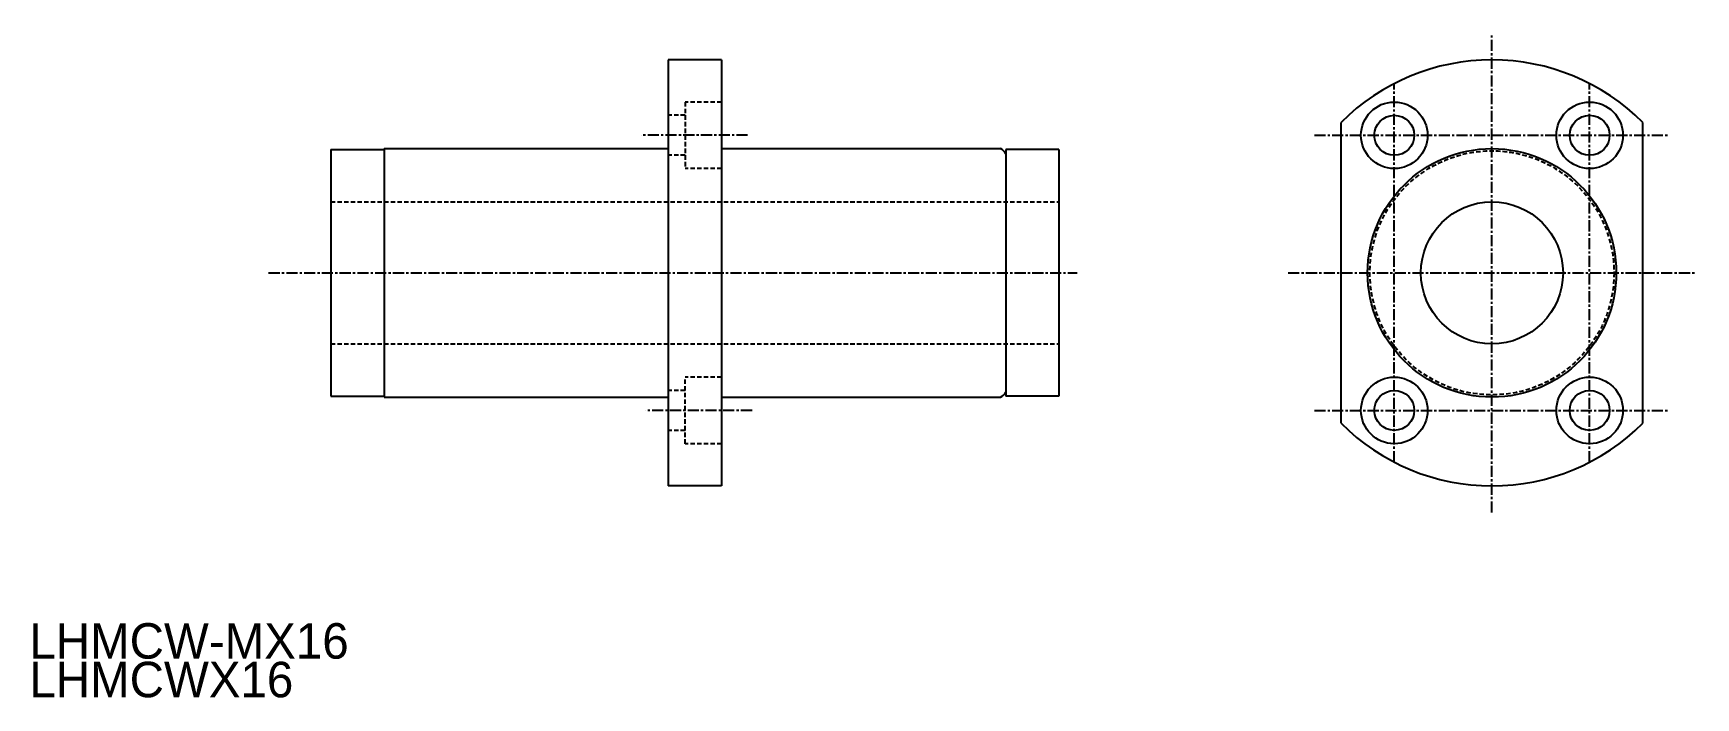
# Model space of a CAD drawing. Extents: x 52 to 239, y 59 to 134.
import ezdxf

# ---------------------------------------------------------------- set-up
doc = ezdxf.new("R2010")
doc.units = 0
doc.linetypes.add('CENTER', pattern=[2, 1.25, -0.25, 0.25, -0.25])
doc.linetypes.add('DASHED', pattern=[0.75, 0.5, -0.25])
doc.layers.get('0').update_dxf_attribs({"linetype": 'CONTINUOUS'})
doc.layers.add('CENTER', color=1, linetype='CENTER')

msp = doc.modelspace()

# ---------------------------------------------------------------- linework, layer by layer
at = {"color": 7, "linetype": 'CONTINUOUS'}
for p, q in [((129.3, 131.25), (123.3, 131.25)), ((123.3, 131.25), (123.3, 83.25)), ((129.3, 131.25), (129.3, 83.25)), ((199.06, 90.31), (199.06, 124.19)), ((233.06, 90.31), (233.06, 124.19)), ((85.3, 121.15), (85.3, 93.35)), ((85.3, 121.15), (91.3, 121.15)), ((91.3, 121.25), (123.3, 121.25)), ((91.3, 121.25), (91.3, 93.25)), ((129.3, 121.25), (160.71, 121.25)), ((167.3, 121.15), (161.3, 121.15)), ((161.3, 121.15), (161.3, 93.35)), ((167.3, 121.15), (167.3, 93.35)), ((85.3, 93.35), (91.3, 93.35)), ((91.3, 93.25), (123.3, 93.25)), ((129.3, 93.25), (160.71, 93.25)), ((167.3, 93.35), (161.3, 93.35)), ((129.3, 83.25), (123.3, 83.25))]:
    msp.add_line(p, q, dxfattribs=at)
at = {"color": 3, "linetype": 'DASHED'}
for p, q in [((129.3, 126.5), (125.2, 126.5)), ((125.2, 126.5), (125.2, 119)), ((125.2, 125), (123.3, 125)), ((125.2, 120.5), (123.3, 120.5)), ((129.3, 119), (125.2, 119)), ((85.3, 115.25), (167.3, 115.25)), ((85.3, 99.25), (167.3, 99.25)), ((129.3, 95.5), (125.2, 95.5)), ((125.2, 88), (125.2, 95.5)), ((125.2, 94), (123.3, 94)), ((125.2, 89.5), (123.3, 89.5)), ((129.3, 88), (125.2, 88))]:
    msp.add_line(p, q, dxfattribs=at)
at = {"color": 7, "linetype": 'CONTINUOUS'}
for centre, radius in [((205.06, 122.75), 3.75), ((227.06, 122.75), 3.75), ((205.06, 122.75), 2.25), ((227.06, 122.75), 2.25), ((216.06, 107.25), 14), ((216.06, 107.25), 8), ((205.06, 91.75), 3.75), ((227.06, 91.75), 3.75), ((205.06, 91.75), 2.25), ((227.06, 91.75), 2.25)]:
    msp.add_circle(centre, radius, dxfattribs=at)
at = {"color": 3, "linetype": 'DASHED'}
msp.add_circle((216.06, 107.25), 13.75, dxfattribs=at)
at = {"color": 7, "linetype": 'CONTINUOUS'}
for centre, radius, start, end in [((216.06, 107.25), 24, 44.9005, 135.0995), ((160.15, 120.07), 1.3, 27.7958, 64.6683), ((160.15, 94.42), 1.3, 295.3317, 332.2042), ((216.06, 107.25), 24, 224.9005, 315.0995)]:
    msp.add_arc(centre, radius, start, end, dxfattribs=at)
at = {"layer": 'CENTER', "color": 1, "linetype": 'CENTER'}
for p, q in [((216.06, 80.25), (216.06, 134.25)), ((205.06, 85.92), (205.06, 128.58)), ((227.06, 85.92), (227.06, 128.58)), ((132.24, 122.75), (120.24, 122.75)), ((196.06, 122.75), (236.06, 122.75)), ((78.3, 107.25), (169.35, 107.25)), ((193.11, 107.25), (239.01, 107.25)), ((132.74, 91.75), (120.74, 91.75)), ((196.06, 91.75), (236.06, 91.75))]:
    msp.add_line(p, q, dxfattribs=at)

# ---------------------------------------------------------------- texts
at = {"color": 7, "linetype": 'CONTINUOUS'}
for s, p in [('LHMCW-MX16', (51.36, 63.78)), ('LHMCWX16', (51.36, 59.43))]:
    msp.add_text(s, height=4, dxfattribs=at).set_placement(p)

doc.saveas('drawing.dxf')
